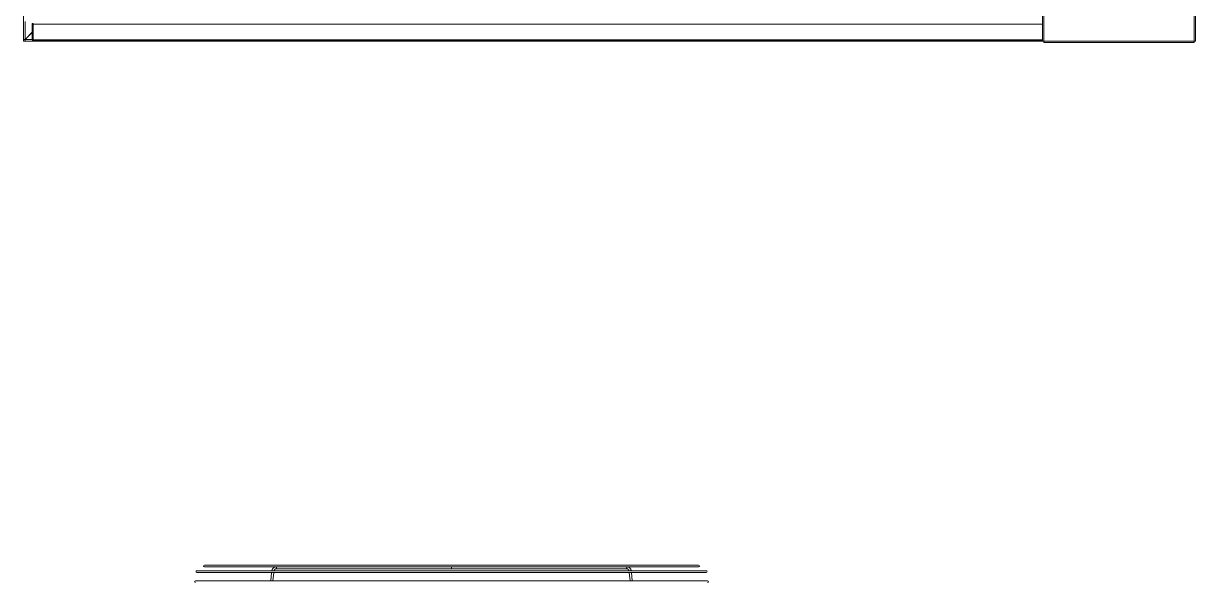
# Model space of a CAD drawing. Header units: inches. Extents: x 660 to 993, y -260 to -49.
# Drawn here: x 780.2 to 851.3, y -151.4 to -117.5 of the extents above; entities that cross this region are included whole.
import ezdxf

# ---------------------------------------------------------------- set-up
doc = ezdxf.new("R2010")
doc.units = ezdxf.units.IN
doc.header["$MEASUREMENT"] = 0
doc.layers.add('L48', color=7, linetype='Continuous')

msp = doc.modelspace()

# ---------------------------------------------------------------- linework, layer by layer
at = {"layer": 'L48', "color": 0, "linetype": 'Continuous', "lineweight": 15}
for p, q in [((842.054, -118.539), (842.054, -70.039)), ((842.13, -118.539), (842.13, -70.039)), ((851.273, -118.539), (851.273, -70.039)), ((851.348, -118.539), (851.348, -70.039)), ((780.209, -108.645), (780.209, -118.434)), ((780.314, -118.433), (780.314, -117.338)), ((780.746, -118.001), (780.314, -118.433)), ((780.315, -118.434), (780.746, -118.003)), ((780.746, -117.463), (780.746, -117.462)), ((780.746, -117.522), (780.746, -117.463)), ((780.795, -117.463), (780.746, -117.463)), ((780.746, -117.522), (780.794, -117.522)), ((780.746, -118.461), (780.746, -117.522)), ((780.794, -118.461), (780.794, -117.522)), ((780.795, -117.462), (780.795, -117.51)), ((842.054, -117.51), (780.795, -117.51)), ((780.795, -117.51), (780.795, -117.511)), ((780.795, -117.511), (780.795, -118.461)), ((842.054, -117.511), (780.795, -117.511)), ((780.209, -118.434), (780.313, -118.434)), ((780.209, -118.434), (780.209, -118.539)), ((780.314, -118.539), (780.209, -118.539)), ((780.314, -118.433), (780.314, -118.434)), ((780.314, -118.435), (780.314, -118.539)), ((780.314, -118.539), (780.996, -118.539)), ((780.315, -118.434), (780.746, -118.434)), ((780.794, -118.461), (780.746, -118.461)), ((780.795, -118.338), (780.794, -118.337)), ((780.794, -118.434), (780.795, -118.434)), ((780.795, -118.461), (780.795, -118.51)), ((842.054, -118.461), (780.795, -118.461)), ((842.054, -118.51), (780.795, -118.51)), ((780.996, -118.539), (780.967, -118.51)), ((829.996, -118.539), (780.996, -118.539)), ((830.025, -118.51), (829.996, -118.539)), ((830.576, -118.539), (829.996, -118.539)), ((830.576, -118.539), (830.547, -118.51)), ((841.951, -118.539), (830.576, -118.539)), ((841.98, -118.51), (841.951, -118.539)), ((842.054, -118.539), (841.951, -118.539)), ((842.13, -118.539), (842.054, -118.539)), ((851.273, -118.539), (842.13, -118.539)), ((842.13, -118.539), (842.13, -118.615)), ((842.13, -118.615), (851.273, -118.615)), ((851.348, -118.539), (851.273, -118.539)), ((851.273, -118.615), (851.273, -118.539)), ((790.733, -150.669), (821.647, -150.669)), ((821.647, -150.769), (790.733, -150.769)), ((791.19, -150.336), (821.19, -150.336)), ((795.517, -150.436), (791.19, -150.436)), ((795.224, -151.288), (795.273, -150.769)), ((795.402, -150.769), (795.353, -151.288)), ((795.517, -150.436), (795.584, -150.436)), ((806.155, -150.564), (795.517, -150.564)), ((795.518, -150.564), (795.517, -150.564)), ((816.797, -150.436), (795.584, -150.436)), ((806.155, -150.564), (806.155, -150.564)), ((806.19, -150.436), (806.19, -150.553)), ((816.863, -150.564), (806.226, -150.564)), ((806.226, -150.564), (806.226, -150.564)), ((816.797, -150.436), (816.863, -150.436)), ((816.862, -150.564), (816.863, -150.564)), ((821.19, -150.436), (816.863, -150.436)), ((817.028, -151.288), (816.979, -150.769)), ((817.107, -150.769), (817.156, -151.288)), ((790.651, -151.288), (821.729, -151.288))]:
    msp.add_line(p, q, dxfattribs=at)
at = {"layer": 'L48', "color": 0, "linetype": 'Continuous', "lineweight": 15, "flags": 128}
for points in [[(795.517, -150.436), (795.535, -150.441), (795.549, -150.455), (795.559, -150.476), (795.563, -150.5), (795.559, -150.525), (795.549, -150.546), (795.535, -150.559), (795.518, -150.564)], [(816.863, -150.436), (816.846, -150.441), (816.831, -150.455), (816.821, -150.476), (816.818, -150.5), (816.821, -150.525), (816.831, -150.546), (816.846, -150.559), (816.862, -150.564)]]:
    msp.add_lwpolyline(points, dxfattribs=at)
at = {"layer": 'L48', "color": 0, "linetype": 'Continuous', "lineweight": 15}
for centre, radius, start, end in [((780.314, -118.434), 0.106, 180, 270), ((780.314, -118.434), 0.001, 180, 270), ((780.795, -118.461), 0.0488, 180, 270), ((780.795, -118.461), 0.001, 180, 270), ((790.733, -150.719), 0.05, 90, 270), ((791.19, -150.386), 0.05, 90, 270), ((821.19, -150.386), 0.05, 270, 90), ((821.647, -150.719), 0.05, 270, 90), ((790.651, -151.338), 0.05, 90, 270), ((821.729, -151.338), 0.05, 270, 90)]:
    msp.add_arc(centre, radius, start, end, dxfattribs=at)
for points, knots in [([(780.314, -118.433), (780.3, -118.433), (780.273, -118.433), (780.238, -118.433), (780.213, -118.433), (780.21, -118.434), (780.209, -118.434)], [0, 0, 0, 0, 0.249989, 0.499993, 0.749997, 1, 1, 1, 1]), ([(780.314, -118.539), (780.314, -118.538), (780.314, -118.535), (780.315, -118.51), (780.315, -118.475), (780.315, -118.448), (780.315, -118.434)], [0, 0, 0, 0, 0.249999, 0.500009, 0.749998, 1, 1, 1, 1]), ([(795.285, -150.669), (795.289, -150.651), (795.298, -150.614), (795.322, -150.561), (795.356, -150.513), (795.397, -150.475), (795.444, -150.449), (795.485, -150.438), (795.51, -150.437), (795.517, -150.436)], [0, 0, 0, 0, 0.136286, 0.296681, 0.457949, 0.618752, 0.776732, 0.929811, 1, 1, 1, 1]), ([(795.517, -150.564), (795.514, -150.564), (795.503, -150.565), (795.485, -150.571), (795.461, -150.589), (795.438, -150.618), (795.423, -150.646), (795.418, -150.665), (795.417, -150.669)], [0, 0, 0, 0, 0.10011, 0.318952, 0.519756, 0.734739, 0.943621, 1, 1, 1, 1]), ([(806.19, -150.553), (806.188, -150.554), (806.182, -150.557), (806.171, -150.562), (806.16, -150.564), (806.156, -150.564), (806.155, -150.564)], [0, 0, 0, 0, 0.135545, 0.540417, 0.880715, 1, 1, 1, 1]), ([(806.19, -150.553), (806.19, -150.553), (806.196, -150.557), (806.207, -150.561), (806.219, -150.564), (806.224, -150.564), (806.226, -150.564)], [0, 0, 0, 0, 0.001449, 0.496063, 0.840338, 1, 1, 1, 1]), ([(816.863, -150.436), (816.873, -150.437), (816.9, -150.438), (816.941, -150.451), (816.984, -150.476), (817.023, -150.512), (817.055, -150.556), (817.08, -150.61), (817.092, -150.648), (817.096, -150.669), (817.096, -150.669)], [0, 0, 0, 0, 0.093923, 0.239359, 0.38519, 0.533956, 0.686628, 0.842435, 0.999928, 1, 1, 1, 1]), ([(816.963, -150.669), (816.962, -150.665), (816.957, -150.646), (816.942, -150.619), (816.92, -150.59), (816.897, -150.572), (816.878, -150.565), (816.867, -150.565), (816.863, -150.564)], [0, 0, 0, 0, 0.057987, 0.26332, 0.467139, 0.671672, 0.883287, 1, 1, 1, 1])]:
    msp.add_open_spline(points, degree=3, knots=knots, dxfattribs=at)

doc.saveas('drawing.dxf')
